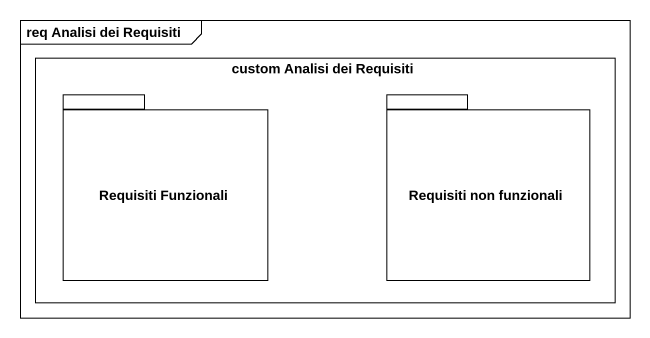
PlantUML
@startuml
mainframe req Analisi dei Requisiti
rectangle "custom Analisi dei Requisiti" as custom_Analisi_dei_Requisiti {
  package "Requisiti Funzionali" as Requisiti_Funzionali {
  }
  package "Requisiti non funzionali" as Requisiti_non_funzionali {
  }
}
@enduml
